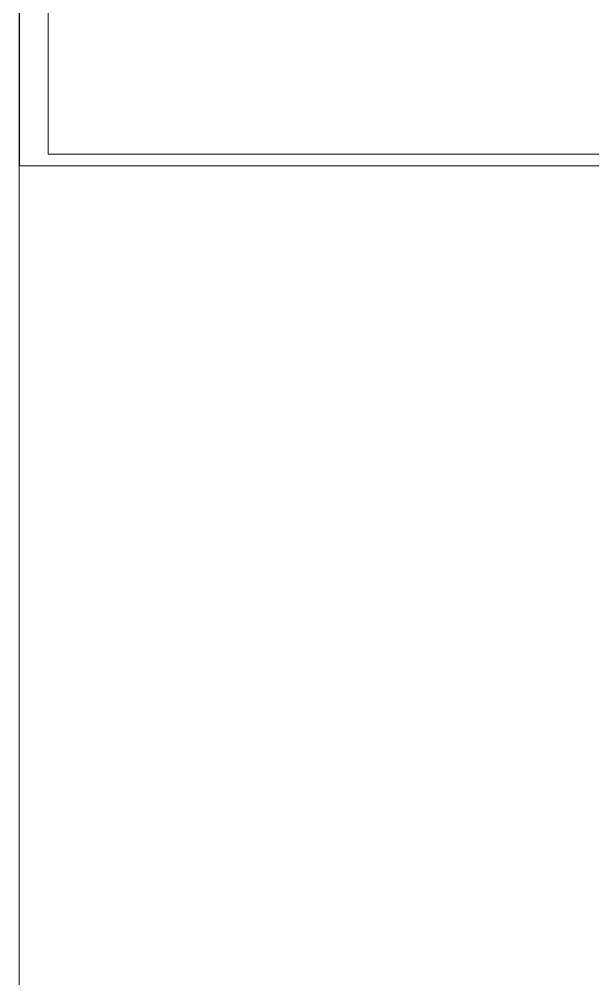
# Model space of a CAD drawing. Header units: millimetres. Extents: x 97 to 214665, y -4577 to 61202.
# Drawn here: x 178698.1 to 178798.1, y 18833.3 to 19000.6 of the extents above; entities that cross this region are included whole.
import ezdxf

# ---------------------------------------------------------------- set-up
doc = ezdxf.new("R2010")
doc.units = ezdxf.units.MM
doc.linetypes.add('ADSK_Линия сетки', pattern=[2500, 2000, -250, 0, -250])
for name, color, linetype, lineweight in [('A-GLAZ-CWMG-MCUT', 51, 'Continuous', 9), ('A-GLAZ-CWMG-OTLN', 51, 'Continuous', 9), ('G-XREF-____-OTLN', 8, 'Continuous', 9), ('S-GRID-____-OTLN', 1, 'Continuous', 9)]:
    doc.layers.add(name, color=color, linetype=linetype, lineweight=lineweight)

# ---------------------------------------------------------------- blocks, each defined once
blk = doc.blocks.new('Прямоугольный импост - Рядовой 50х200-V95-О_АИ_ПП_4_200_Целиком')
at = {"layer": 'A-GLAZ-CWMG-OTLN', "color": 10, "lineweight": 5}
blk.add_line((121200, 18080), (121200, 18975), dxfattribs=at)
blk = doc.blocks.new('Прямоугольный импост - Рядовой 50х200-39391498-О_АИ_ПП_4_200_Целиком')
at = {"layer": 'A-GLAZ-CWMG-MCUT', "color": 90}
for p, q in [((0, 160.2), (-50, 160.2)), ((-50, 160.2), (-50, 28.09))]:
    blk.add_line(p, q, dxfattribs=at)
blk = doc.blocks.new('Прямоугольный импост - 200_dwg-17677014-О_АИ_ПП_4_200_Целиком')
at = {"layer": 'G-XREF-____-OTLN', "color": 10, "lineweight": 5, "flags": 128}
blk.add_lwpolyline([(228021.45, 196781.97), (228021.45, 196911.97), (227971.45, 196911.97)], dxfattribs=at)
blk.add_lwpolyline([(227973.45, 196906.97), (227973.45, 196798.27), (228019.45, 196798.27), (228019.45, 196906.97)], close=True, dxfattribs=at)
blk = doc.blocks.new('Прямоугольный импост - 200_dwg-V118-О_АИ_ПП_4_200_Целиком')
at = {"layer": 'G-XREF-____-OTLN', "color": 10, "lineweight": 5, "flags": 128}
blk.add_lwpolyline([(228021.45, 196781.97), (228021.45, 196911.97), (227971.45, 196911.97)], dxfattribs=at)
blk.add_lwpolyline([(227973.45, 196906.97), (227973.45, 196798.27), (228019.45, 196798.27), (228019.45, 196906.97)], close=True, dxfattribs=at)
blk = doc.blocks.new('Прямоугольный импост - 42х50х200h-V157-О_АИ_ПП_4_200_Целиком')
for name in ['Прямоугольный импост - 200_dwg-17677014-О_АИ_ПП_4_200_Целиком', 'Прямоугольный импост - 200_dwg-V118-О_АИ_ПП_4_200_Целиком']:
    blk.add_blockref(name, (-227996.45, -196751.8))
blk = doc.blocks.new('0083_СОШ675_АР_R22_rvt-1-О_АИ_ПП_4_200_Целиком')
at = {"layer": 'A-GLAZ-CWMG-OTLN', "color": 90, "lineweight": 9, "rotation": 90}
blk.add_blockref('Прямоугольный импост - Рядовой 50х200-39391498-О_АИ_ПП_4_200_Целиком', (121360.2, 19025), dxfattribs=at)
at = {"layer": 'A-GLAZ-CWMG-OTLN', "color": 90, "lineweight": 9, "extrusion": (0, 0, -1), "rotation": 270}
blk.add_blockref('Прямоугольный импост - 42х50х200h-V157-О_АИ_ПП_4_200_Целиком', (-121360.2, 19000), dxfattribs=at)
at = {"layer": 'A-GLAZ-CWMG-OTLN', "color": 90, "lineweight": 9}
blk.add_blockref('Прямоугольный импост - Рядовой 50х200-V95-О_АИ_ПП_4_200_Целиком', (0, 0), dxfattribs=at)

msp = doc.modelspace()

# ---------------------------------------------------------------- linework, layer by layer
at = {"layer": 'S-GRID-____-OTLN', "linetype": 'ADSK_Линия сетки'}
msp.add_line((178698.115412, -3572.657751), (178698.115412, 61202.00513), dxfattribs=at)

# ---------------------------------------------------------------- block references
at = {"color": 250, "lineweight": 5}
msp.add_blockref('0083_СОШ675_АР_R22_rvt-1-О_АИ_ПП_4_200_Целиком', (57498.114412, 0), dxfattribs=at)

doc.saveas('drawing.dxf')
